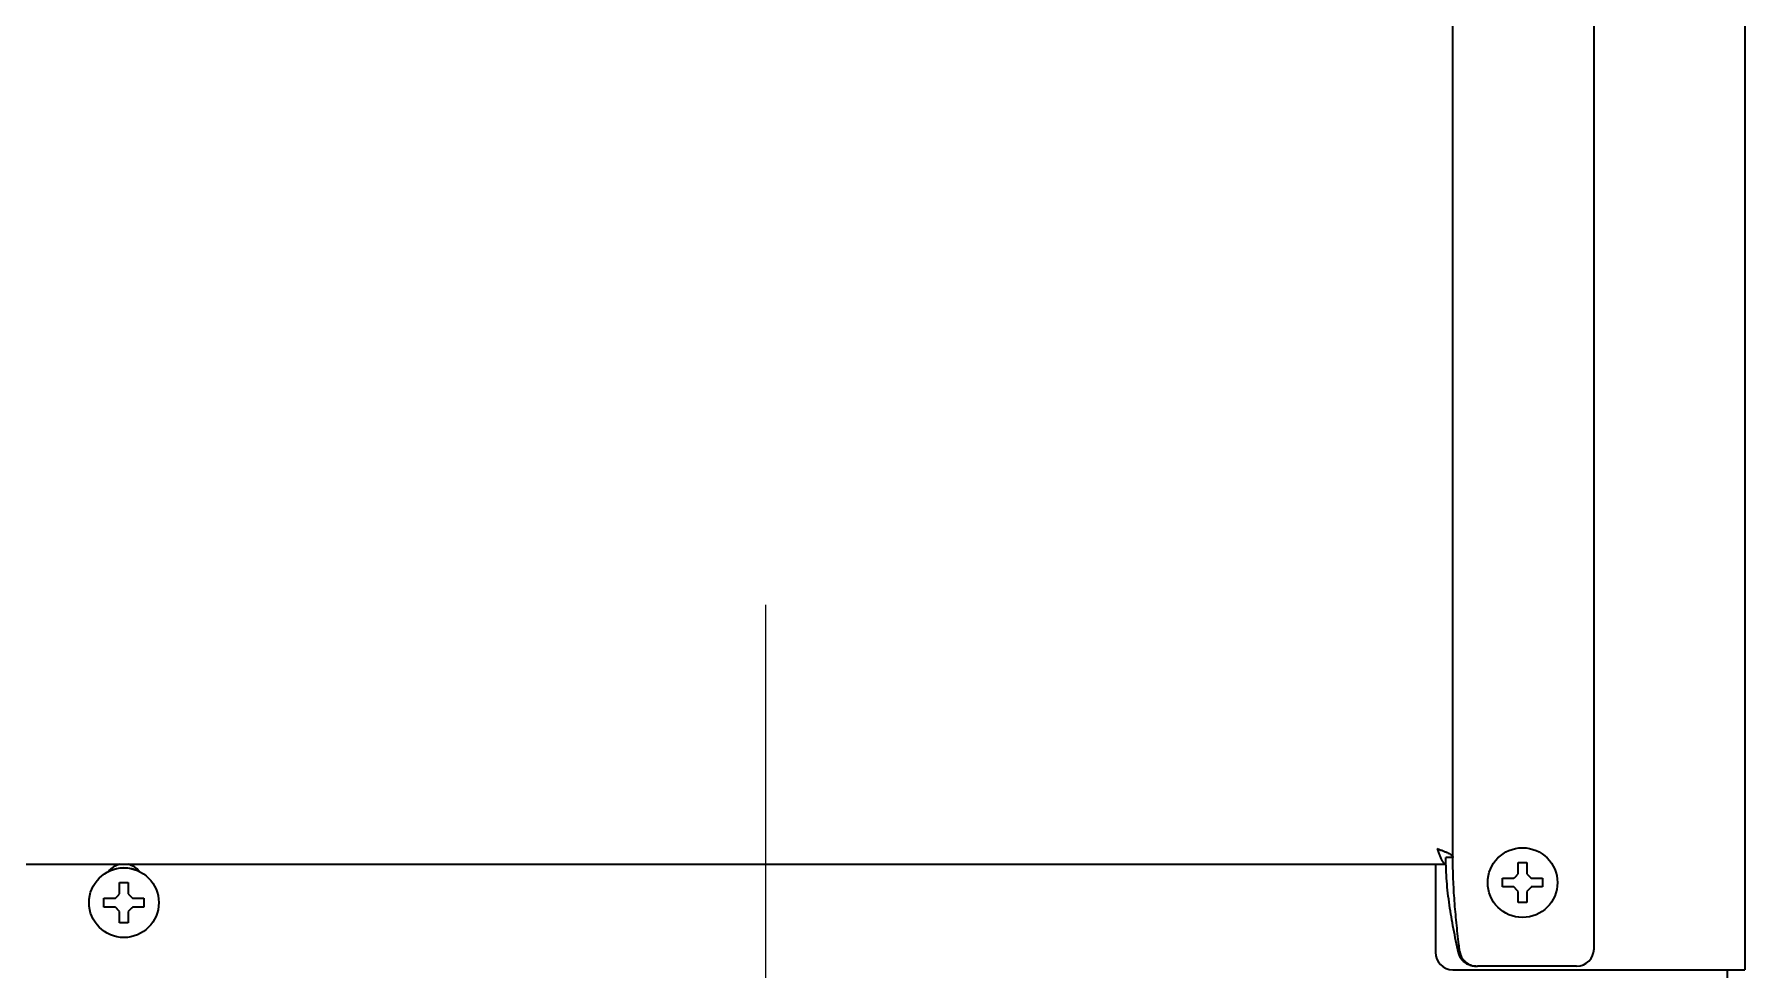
# Model space of a CAD drawing. Extents: x 6327 to 10269, y -393 to 3204.
# Drawn here: x 6891.3 to 7087.6, y 1374.1 to 1481.5 of the extents above; entities that cross this region are included whole.
import ezdxf

# ---------------------------------------------------------------- set-up
doc = ezdxf.new("R2010")
doc.units = 0
doc.header["$LTSCALE"] = 5
doc.layers.get('0').update_dxf_attribs({"linetype": 'CONTINUOUS', "lineweight": 0})
doc.layers.add('1', color=7, linetype='CONTINUOUS', true_color=0xffffff)

msp = doc.modelspace()

# ---------------------------------------------------------------- linework, layer by layer
at = {"color": 3}
msp.add_line((6975.2, 1416.02), (6975.2, 1316.02), dxfattribs=at)
at = {"layer": '1', "color": 7, "linetype": 'Continuous', "lineweight": 35}
for p, q in [((7087.57, 2073.55), (7087.57, 1374.13)), ((7054.07, 1387.03), (7054.07, 2069.19)), ((7070.27, 1376.53), (7070.27, 2066.23)), ((6804.07, 1386.23), (7053.27, 1386.23)), ((7052.07, 1386.23), (7052.07, 1376.13)), ((7053.27, 1386.23), (7053.27, 1387.03)), ((7054.07, 1387.03), (7053.27, 1387.03)), ((7059.77, 1384.13), (7059.77, 1384.63)), ((7059.77, 1383.63), (7059.77, 1384.13)), ((7064.37, 1384.63), (7064.37, 1384.13)), ((7064.37, 1384.13), (7064.37, 1383.63)), ((6899.27, 1381.83), (6899.27, 1382.33)), ((6903.87, 1382.33), (6903.87, 1381.83)), ((6899.27, 1381.33), (6899.27, 1381.83)), ((6903.87, 1381.83), (6903.87, 1381.33)), ((7054.07, 1374.13), (7085.77, 1374.13)), ((7056.71, 1374.53), (7056.89, 1374.53)), ((7068.27, 1374.53), (7056.89, 1374.53)), ((7085.57, 1372.83), (7085.57, 1374.13)), ((7085.77, 1374.13), (7087.57, 1374.13))]:
    msp.add_line(p, q, dxfattribs=at)
for centre in [(7062.07, 1384.13), (6901.57, 1381.83)]:
    msp.add_circle(centre, 4, dxfattribs=at)
for centre, radius, start, end in [((6901.57, 1384.03), 2.25, 102.1022, 141.9818), ((6901.57, 1384.03), 2.25, 38.0177, 77.8978), ((6901.57, 1381.83), 4, 63.6918, 116.3025), ((7054.07, 1376.13), 2, 180, 270), ((7068.27, 1376.53), 2, 270, 0)]:
    msp.add_arc(centre, radius, start, end, dxfattribs=at)
for points in [[(7052.27, 1388.03), (7052.3, 1387.95), (7052.35, 1387.81), (7052.43, 1387.59), (7052.5, 1387.39), (7052.58, 1387.19), (7052.66, 1387), (7052.73, 1386.83), (7052.81, 1386.68), (7052.89, 1386.54), (7052.97, 1386.43), (7053.04, 1386.34), (7053.12, 1386.27), (7053.2, 1386.23), (7053.25, 1386.23), (7053.27, 1386.23)], [(7061.57, 1385.13), (7061.57, 1385.18), (7061.57, 1385.29), (7061.57, 1385.45), (7061.57, 1385.61), (7061.57, 1385.76), (7061.57, 1385.92), (7061.57, 1386.07), (7061.57, 1386.24), (7061.57, 1386.36), (7061.57, 1386.43)], [(7061.57, 1386.43), (7061.74, 1386.43), (7062.07, 1386.43), (7062.41, 1386.43), (7062.57, 1386.43)], [(6901.07, 1382.83), (6901.07, 1382.88), (6901.07, 1382.99), (6901.07, 1383.15), (6901.07, 1383.31), (6901.07, 1383.46), (6901.07, 1383.62), (6901.07, 1383.77), (6901.07, 1383.94), (6901.07, 1384.06), (6901.07, 1384.13)], [(6901.07, 1384.13), (6901.24, 1384.13), (6901.57, 1384.13), (6901.91, 1384.13), (6902.07, 1384.13)], [(7061.07, 1384.63), (7061.1, 1384.65), (7061.14, 1384.7), (7061.22, 1384.77), (7061.29, 1384.84), (7061.36, 1384.91), (7061.43, 1384.98), (7061.5, 1385.05), (7061.55, 1385.1), (7061.57, 1385.13)], [(7062.57, 1385.13), (7062.6, 1385.1), (7062.65, 1385.05), (7062.72, 1384.98), (7062.8, 1384.9), (7062.87, 1384.83), (7062.93, 1384.76), (7063, 1384.7), (7063.05, 1384.65), (7063.07, 1384.63)], [(7063.07, 1384.63), (7063.13, 1384.63), (7063.24, 1384.63), (7063.4, 1384.63), (7063.56, 1384.63), (7063.71, 1384.63), (7063.86, 1384.63), (7064.02, 1384.63), (7064.19, 1384.63), (7064.31, 1384.63), (7064.37, 1384.63)], [(6900.57, 1382.33), (6900.6, 1382.35), (6900.64, 1382.4), (6900.72, 1382.47), (6900.79, 1382.54), (6900.86, 1382.61), (6900.93, 1382.68), (6901, 1382.75), (6901.05, 1382.8), (6901.07, 1382.83)], [(6902.07, 1382.83), (6902.1, 1382.8), (6902.15, 1382.75), (6902.22, 1382.68), (6902.3, 1382.6), (6902.37, 1382.53), (6902.43, 1382.46), (6902.5, 1382.4), (6902.55, 1382.35), (6902.57, 1382.33)], [(6902.57, 1382.33), (6902.63, 1382.33), (6902.74, 1382.33), (6902.9, 1382.33), (6903.06, 1382.33), (6903.21, 1382.33), (6903.36, 1382.33), (6903.52, 1382.33), (6903.69, 1382.33), (6903.81, 1382.33), (6903.87, 1382.33)], [(7061.07, 1383.63), (7061.02, 1383.63), (7060.91, 1383.63), (7060.75, 1383.63), (7060.59, 1383.63), (7060.43, 1383.63), (7060.28, 1383.63), (7060.13, 1383.63), (7059.96, 1383.63), (7059.84, 1383.63), (7059.77, 1383.63)], [(7061.57, 1383.13), (7061.55, 1383.15), (7061.5, 1383.2), (7061.42, 1383.28), (7061.35, 1383.35), (7061.28, 1383.42), (7061.21, 1383.49), (7061.14, 1383.56), (7061.1, 1383.6), (7061.07, 1383.63)], [(7063.07, 1383.63), (7063.05, 1383.6), (7063, 1383.55), (7062.93, 1383.48), (7062.86, 1383.41), (7062.79, 1383.34), (7062.72, 1383.27), (7062.64, 1383.2), (7062.6, 1383.15), (7062.57, 1383.13)], [(7062.57, 1383.13), (7062.57, 1383.07), (7062.57, 1382.96), (7062.57, 1382.8), (7062.57, 1382.64), (7062.57, 1382.49), (7062.57, 1382.34), (7062.57, 1382.18), (7062.57, 1382.01), (7062.57, 1381.89), (7062.57, 1381.83)], [(6900.57, 1381.33), (6900.52, 1381.33), (6900.41, 1381.33), (6900.25, 1381.33), (6900.09, 1381.33), (6899.93, 1381.33), (6899.78, 1381.33), (6899.63, 1381.33), (6899.46, 1381.33), (6899.34, 1381.33), (6899.27, 1381.33)], [(6901.07, 1380.83), (6901.05, 1380.85), (6901, 1380.9), (6900.92, 1380.98), (6900.85, 1381.05), (6900.78, 1381.12), (6900.71, 1381.19), (6900.64, 1381.26), (6900.6, 1381.3), (6900.57, 1381.33)], [(6902.57, 1381.33), (6902.55, 1381.3), (6902.5, 1381.25), (6902.43, 1381.18), (6902.36, 1381.11), (6902.29, 1381.04), (6902.22, 1380.97), (6902.14, 1380.9), (6902.1, 1380.85), (6902.07, 1380.83)], [(6902.07, 1380.83), (6902.07, 1380.77), (6902.07, 1380.66), (6902.07, 1380.5), (6902.07, 1380.34), (6902.07, 1380.19), (6902.07, 1380.04), (6902.07, 1379.88), (6902.07, 1379.71), (6902.07, 1379.59), (6902.07, 1379.53)], [(7062.57, 1381.83), (7062.41, 1381.83), (7062.07, 1381.83), (7061.74, 1381.83), (7061.57, 1381.83)], [(6902.07, 1379.53), (6901.91, 1379.53), (6901.57, 1379.53), (6901.24, 1379.53), (6901.07, 1379.53)]]:
    msp.add_open_spline(points, degree=3, dxfattribs=at)
for points, knots in [([(7052.27, 1388.03), (7052.39, 1387.98), (7052.51, 1387.94), (7052.74, 1387.86), (7052.85, 1387.82), (7053.07, 1387.73), (7053.17, 1387.69), (7053.37, 1387.61), (7053.46, 1387.57), (7053.63, 1387.48), (7053.7, 1387.44), (7053.83, 1387.36), (7053.89, 1387.32), (7053.98, 1387.23), (7054.02, 1387.19), (7054.06, 1387.11), (7054.07, 1387.07), (7054.07, 1387.03)], [0, 0, 0, 0, 0.125, 0.125, 0.25, 0.25, 0.375, 0.375, 0.5, 0.5, 0.625, 0.625, 0.75, 0.75, 0.875, 0.875, 1, 1, 1, 1]), ([(7054.72, 1376.08), (7054.62, 1376.54), (7054.52, 1377), (7054.33, 1377.91), (7054.24, 1378.36), (7054.06, 1379.28), (7053.98, 1379.73), (7053.82, 1380.64), (7053.75, 1381.1), (7053.62, 1382.01), (7053.56, 1382.47), (7053.46, 1383.38), (7053.41, 1383.83), (7053.34, 1384.75), (7053.32, 1385.2), (7053.28, 1386.11), (7053.27, 1386.57), (7053.27, 1387.03)], [0, 0, 0, 0, 0.125, 0.125, 0.25, 0.25, 0.375, 0.375, 0.5, 0.5, 0.625, 0.625, 0.75, 0.75, 0.875, 0.875, 1, 1, 1, 1]), ([(7054.85, 1376.28), (7054.82, 1376.53), (7054.69, 1377.61), (7054.48, 1379.53), (7054.25, 1382.03), (7054.11, 1384.53), (7054.07, 1386.19), (7054.07, 1387.03)], [0, 0, 0, 0, 0.069713, 0.302284, 0.534856, 0.767428, 1, 1, 1, 1]), ([(7062.57, 1386.43), (7062.57, 1386.22), (7062.57, 1386.01), (7062.57, 1385.69), (7062.57, 1385.58), (7062.57, 1385.35), (7062.57, 1385.24), (7062.57, 1385.13)], [0, 0, 0, 0, 0.5, 0.5, 0.75, 0.75, 1, 1, 1, 1]), ([(6902.07, 1384.13), (6902.07, 1383.92), (6902.07, 1383.71), (6902.07, 1383.39), (6902.07, 1383.28), (6902.07, 1383.05), (6902.07, 1382.94), (6902.07, 1382.83)], [0, 0, 0, 0, 0.5, 0.5, 0.75, 0.75, 1, 1, 1, 1]), ([(7059.77, 1384.63), (7059.98, 1384.63), (7060.19, 1384.63), (7060.51, 1384.63), (7060.62, 1384.63), (7060.84, 1384.63), (7060.96, 1384.63), (7061.07, 1384.63)], [0, 0, 0, 0, 0.5, 0.5, 0.75, 0.75, 1, 1, 1, 1]), ([(6899.27, 1382.33), (6899.48, 1382.33), (6899.69, 1382.33), (6900.01, 1382.33), (6900.12, 1382.33), (6900.34, 1382.33), (6900.46, 1382.33), (6900.57, 1382.33)], [0, 0, 0, 0, 0.5, 0.5, 0.75, 0.75, 1, 1, 1, 1]), ([(7061.57, 1381.83), (7061.57, 1382.03), (7061.57, 1382.24), (7061.57, 1382.56), (7061.57, 1382.67), (7061.57, 1382.9), (7061.57, 1383.01), (7061.57, 1383.13)], [0, 0, 0, 0, 0.5, 0.5, 0.75, 0.75, 1, 1, 1, 1]), ([(7064.37, 1383.63), (7064.17, 1383.63), (7063.96, 1383.63), (7063.64, 1383.63), (7063.53, 1383.63), (7063.3, 1383.63), (7063.19, 1383.63), (7063.07, 1383.63)], [0, 0, 0, 0, 0.5, 0.5, 0.75, 0.75, 1, 1, 1, 1]), ([(6901.07, 1379.53), (6901.07, 1379.73), (6901.07, 1379.94), (6901.07, 1380.26), (6901.07, 1380.37), (6901.07, 1380.6), (6901.07, 1380.71), (6901.07, 1380.83)], [0, 0, 0, 0, 0.5, 0.5, 0.75, 0.75, 1, 1, 1, 1]), ([(6903.87, 1381.33), (6903.67, 1381.33), (6903.46, 1381.33), (6903.14, 1381.33), (6903.03, 1381.33), (6902.8, 1381.33), (6902.69, 1381.33), (6902.57, 1381.33)], [0, 0, 0, 0, 0.5, 0.5, 0.75, 0.75, 1, 1, 1, 1]), ([(7055.07, 1375.33), (7055.03, 1375.38), (7054.99, 1375.44), (7054.92, 1375.56), (7054.89, 1375.62), (7054.83, 1375.75), (7054.8, 1375.81), (7054.77, 1375.91), (7054.76, 1375.95), (7054.74, 1376.02), (7054.73, 1376.05), (7054.72, 1376.08)], [0, 0, 0, 0, 0.25, 0.25, 0.5, 0.5, 0.75, 0.75, 0.875, 0.875, 1, 1, 1, 1]), ([(7054.85, 1376.28), (7054.86, 1376.22), (7054.88, 1376.1), (7054.91, 1375.98), (7054.95, 1375.86), (7054.97, 1375.81), (7055.02, 1375.7), (7055.04, 1375.64), (7055.07, 1375.59)], [0, 0, 0, 0, 0.25, 0.5, 0.5, 0.75, 0.75, 1, 1, 1, 1]), ([(7055.07, 1375.59), (7055.12, 1375.51), (7055.17, 1375.43), (7055.28, 1375.28), (7055.33, 1375.21), (7055.43, 1375.11), (7055.46, 1375.08), (7055.53, 1375.02), (7055.57, 1374.99), (7055.68, 1374.91), (7055.75, 1374.86), (7055.87, 1374.79), (7055.91, 1374.76), (7055.97, 1374.73), (7055.99, 1374.72), (7056.04, 1374.7), (7056.06, 1374.7), (7056.16, 1374.65), (7056.25, 1374.62), (7056.43, 1374.57), (7056.52, 1374.56), (7056.65, 1374.54), (7056.7, 1374.53), (7056.79, 1374.53), (7056.84, 1374.53), (7056.89, 1374.53)], [0, 0, 0, 0, 0.125, 0.125, 0.25, 0.25, 0.3125, 0.3125, 0.375, 0.375, 0.5, 0.5, 0.5625, 0.5625, 0.59375, 0.59375, 0.625, 0.625, 0.75, 0.75, 0.875, 0.875, 0.9375, 0.9375, 1, 1, 1, 1]), ([(7056.71, 1374.53), (7056.63, 1374.53), (7056.55, 1374.53), (7056.39, 1374.55), (7056.32, 1374.56), (7056.2, 1374.59), (7056.16, 1374.6), (7056.09, 1374.62), (7056.05, 1374.63), (7055.94, 1374.67), (7055.79, 1374.73), (7055.66, 1374.81), (7055.56, 1374.87), (7055.53, 1374.89), (7055.46, 1374.94), (7055.43, 1374.96), (7055.34, 1375.04), (7055.22, 1375.14), (7055.12, 1375.26), (7055.07, 1375.33)], [0, 0, 0, 0, 0.125, 0.125, 0.25, 0.25, 0.3125, 0.3125, 0.375, 0.375, 0.5, 0.625, 0.625, 0.6875, 0.6875, 0.75, 0.75, 0.875, 1, 1, 1, 1])]:
    msp.add_open_spline(points, degree=3, knots=knots, dxfattribs=at)

doc.saveas('drawing.dxf')
